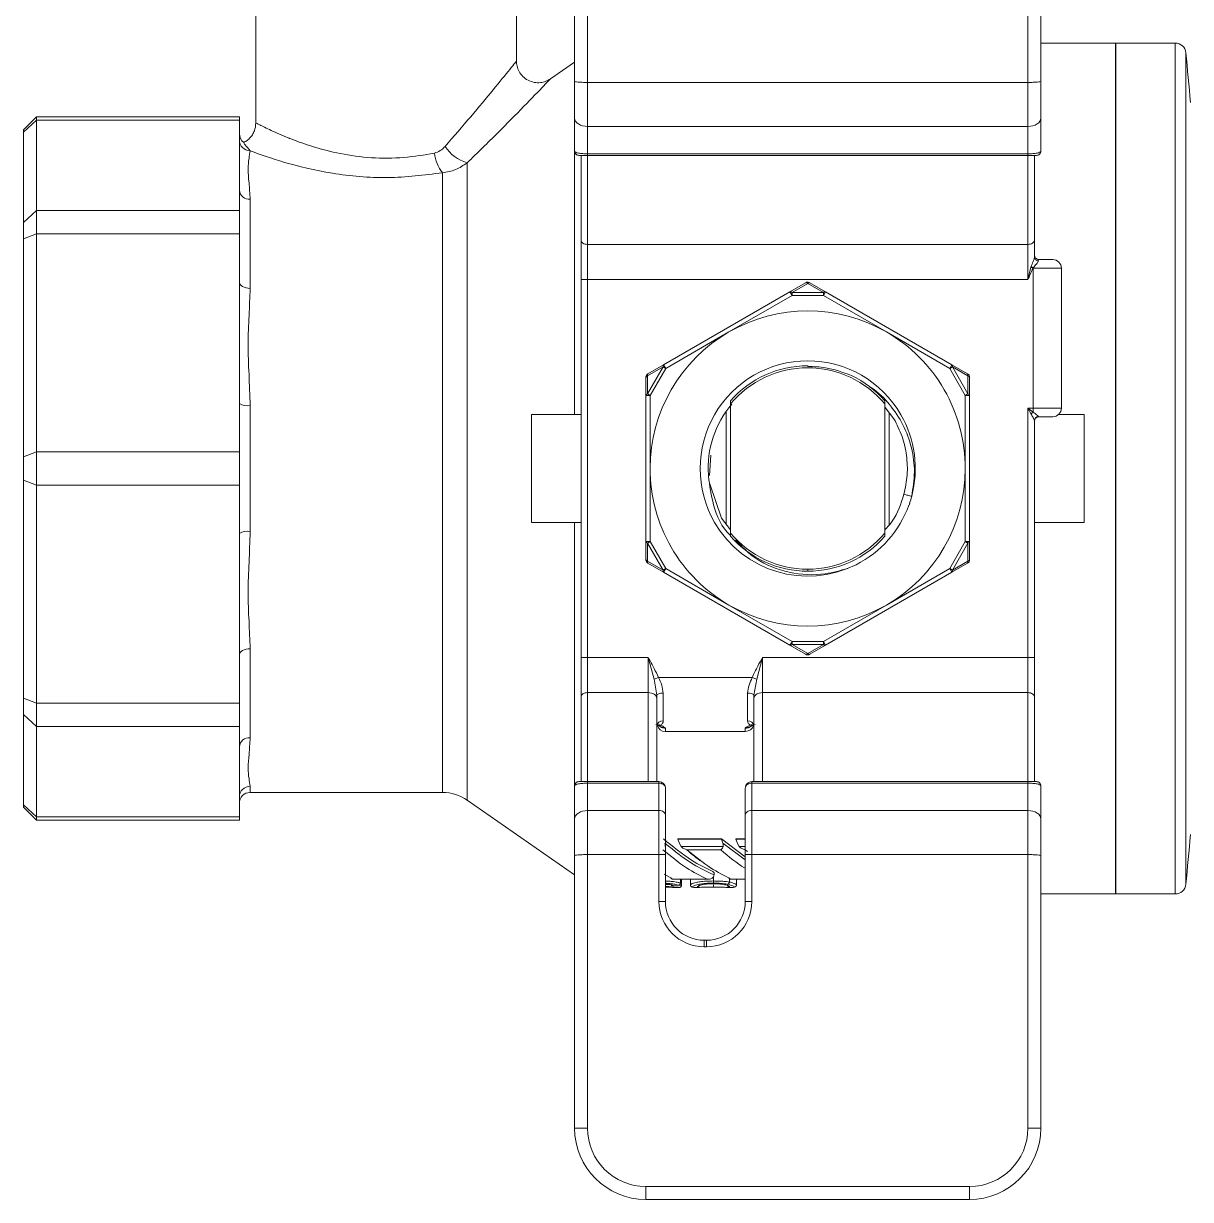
# Model space of a CAD drawing. Header units: centimetres. Extents: x -13594 to 4017, y -3206 to 1780.
# Drawn here: x 868.7 to 962.5, y -3003.9 to -2909.3 of the extents above; entities that cross this region are included whole.
import ezdxf

# ---------------------------------------------------------------- set-up
doc = ezdxf.new("R2010")
doc.units = ezdxf.units.CM

msp = doc.modelspace()

# ---------------------------------------------------------------- linework, layer by layer
at = {"color": 7, "linetype": 'Continuous', "lineweight": 0}
for p, q in [((912.974, -2914.008), (912.974, -2892.084)), ((914.016, -2892.084), (914.016, -2914.091)), ((949.434, -2914.091), (949.434, -2892.084)), ((950.476, -2892.084), (950.476, -2914.008)), ((887.342, -2906.164), (887.342, -2917.34)), ((908.298, -2906.164), (908.298, -2912.367)), ((956.468, -2910.916), (950.476, -2910.916)), ((956.468, -2910.916), (956.468, -2979.322)), ((961.274, -2910.916), (956.503, -2910.916)), ((956.503, -2910.916), (956.503, -2979.322)), ((961.274, -2979.322), (961.274, -2910.916)), ((962.138, -2911.698), (962.138, -2978.54)), ((911.026, -2913.792), (912.964, -2912.443)), ((912.964, -2940.778), (912.964, -2912.443)), ((912.974, -2916.944), (912.974, -2914.008)), ((914.016, -2914.091), (913.98, -2914.091)), ((914.016, -2914.091), (914.016, -2917.622)), ((914.016, -2914.091), (949.434, -2914.091)), ((949.434, -2917.622), (949.434, -2914.091)), ((949.47, -2914.091), (949.434, -2914.091)), ((950.476, -2914.008), (950.476, -2916.944)), ((868.652, -2917.882), (869.694, -2916.841)), ((868.652, -2918.067), (869.694, -2917.105)), ((886.014, -2916.841), (869.694, -2916.841)), ((869.694, -2916.841), (869.694, -2917.105)), ((869.694, -2917.105), (869.694, -2924.37)), ((886.014, -2917.105), (869.694, -2917.105)), ((886.014, -2916.841), (886.014, -2917.105)), ((886.014, -2917.105), (886.014, -2918.721)), ((912.974, -2919.597), (912.974, -2916.944)), ((950.476, -2916.944), (950.476, -2919.597)), ((868.652, -2918.067), (868.652, -2917.882)), ((868.652, -2925.333), (868.652, -2918.067)), ((949.434, -2917.622), (914.016, -2917.622)), ((914.016, -2917.622), (914.016, -2919.823)), ((949.434, -2919.823), (949.434, -2917.622)), ((886.014, -2918.721), (886.014, -2922.754)), ((913.495, -2926.762), (913.495, -2919.944)), ((914.016, -2919.823), (949.434, -2919.823)), ((914.016, -2919.823), (914.016, -2919.944)), ((949.434, -2919.944), (914.016, -2919.944)), ((914.016, -2919.944), (914.016, -2927.101)), ((949.434, -2919.823), (949.434, -2919.944)), ((949.434, -2927.101), (949.434, -2919.944)), ((949.955, -2919.944), (949.955, -2926.762)), ((904.332, -2920.541), (904.332, -2971.784)), ((902.347, -2971.162), (902.347, -2921.346)), ((886.014, -2922.754), (886.014, -2924.37)), ((886.882, -2923.475), (886.882, -2930.635)), ((869.694, -2924.37), (868.652, -2925.333)), ((869.694, -2924.37), (869.694, -2926.25)), ((869.694, -2924.37), (886.014, -2924.37)), ((886.014, -2924.37), (886.014, -2926.25)), ((868.652, -2926.648), (868.652, -2925.333)), ((869.694, -2926.25), (868.652, -2926.648)), ((868.652, -2944.189), (868.652, -2926.648)), ((869.694, -2926.25), (869.694, -2943.79)), ((886.014, -2926.25), (869.694, -2926.25)), ((886.014, -2926.25), (886.014, -2930.152)), ((913.495, -2929.924), (913.495, -2926.762)), ((949.955, -2926.762), (949.955, -2928.135)), ((914.016, -2927.101), (949.434, -2927.101)), ((914.016, -2927.101), (914.016, -2929.924)), ((949.434, -2929.924), (949.434, -2927.101)), ((950.303, -2928.32), (951.431, -2928.32)), ((949.434, -2929.924), (949.68, -2928.946)), ((949.68, -2928.946), (949.843, -2929.014)), ((949.868, -2929.014), (949.843, -2929.014)), ((949.868, -2928.977), (949.868, -2929.014)), ((949.868, -2940.263), (949.868, -2929.014)), ((952.126, -2929.014), (949.868, -2929.014)), ((952.126, -2929.014), (952.126, -2940.263)), ((886.014, -2930.152), (886.014, -2939.888)), ((913.495, -2929.924), (914.016, -2929.924)), ((913.495, -2960.314), (913.495, -2929.924)), ((949.434, -2929.924), (914.016, -2929.924)), ((914.016, -2929.924), (914.016, -2960.314)), ((930.296, -2930.908), (931.552, -2930.183)), ((931.725, -2930.238), (930.47, -2930.963)), ((932.981, -2930.963), (931.725, -2930.238)), ((931.899, -2930.183), (933.155, -2930.908)), ((920.133, -2936.776), (930.296, -2930.908)), ((930.47, -2931.209), (925.388, -2934.143)), ((930.296, -2930.908), (930.47, -2931.209)), ((930.47, -2930.963), (930.47, -2931.209)), ((930.47, -2930.963), (932.981, -2930.963)), ((932.981, -2931.209), (930.47, -2931.209)), ((933.155, -2930.908), (932.981, -2931.209)), ((932.981, -2930.963), (932.981, -2931.209)), ((938.062, -2934.143), (932.981, -2931.209)), ((933.155, -2930.908), (943.317, -2936.776)), ((925.388, -2934.143), (920.307, -2937.076)), ((943.144, -2937.076), (938.062, -2934.143)), ((918.839, -2939.129), (920.094, -2936.954)), ((920.094, -2936.954), (918.839, -2937.679)), ((918.878, -2937.501), (920.133, -2936.776)), ((920.307, -2937.076), (919.051, -2939.251)), ((920.094, -2936.954), (920.307, -2937.076)), ((920.133, -2936.776), (920.307, -2937.076)), ((931.725, -2936.86), (931.725, -2936.914)), ((943.317, -2936.776), (943.144, -2937.076)), ((943.144, -2937.076), (943.356, -2936.954)), ((944.4, -2939.251), (943.144, -2937.076)), ((943.317, -2936.776), (944.573, -2937.501)), ((943.356, -2936.954), (944.612, -2939.129)), ((944.612, -2937.679), (943.356, -2936.954)), ((918.704, -2939.251), (918.704, -2937.801)), ((918.839, -2937.679), (918.839, -2939.129)), ((944.612, -2939.129), (944.612, -2937.679)), ((944.747, -2937.801), (944.747, -2939.251)), ((919.051, -2939.251), (918.839, -2939.129)), ((944.612, -2939.129), (944.4, -2939.251)), ((886.014, -2939.888), (886.014, -2943.79)), ((886.882, -2940.056), (886.882, -2950.181)), ((918.704, -2950.986), (918.704, -2939.251)), ((919.051, -2939.251), (918.704, -2939.251)), ((919.051, -2939.251), (919.051, -2945.119)), ((925.518, -2950.317), (925.518, -2939.921)), ((937.932, -2939.921), (937.932, -2950.317)), ((944.4, -2945.119), (944.4, -2939.251)), ((944.747, -2939.251), (944.4, -2939.251)), ((944.747, -2939.251), (944.747, -2950.986)), ((909.502, -2949.459), (909.502, -2940.778)), ((909.502, -2940.778), (913.495, -2940.778)), ((925.171, -2949.56), (925.171, -2940.515)), ((938.662, -2941.114), (937.961, -2940.214)), ((938.279, -2940.623), (938.279, -2949.64)), ((949.434, -2940.263), (949.868, -2940.263)), ((949.434, -2960.314), (949.434, -2940.263)), ((949.695, -2940.741), (949.434, -2940.263)), ((949.434, -2940.263), (949.868, -2940.582)), ((949.868, -2940.263), (949.868, -2940.582)), ((949.868, -2940.263), (952.126, -2940.263)), ((951.431, -2940.958), (950.303, -2940.958)), ((951.897, -2940.778), (953.949, -2940.778)), ((953.949, -2940.778), (953.949, -2949.459)), ((949.955, -2941.28), (949.955, -2960.314)), ((869.694, -2943.79), (868.652, -2944.189)), ((869.694, -2943.79), (869.694, -2946.448)), ((869.694, -2943.79), (886.014, -2943.79)), ((886.014, -2943.79), (886.014, -2946.448)), ((868.652, -2946.049), (868.652, -2944.189)), ((923.922, -2944.059), (923.815, -2945.688)), ((919.051, -2945.119), (919.051, -2950.986)), ((923.733, -2945.639), (923.735, -2945.735)), ((944.4, -2950.986), (944.4, -2945.119)), ((869.694, -2946.448), (868.652, -2946.049)), ((868.652, -2963.589), (868.652, -2946.049)), ((886.014, -2946.448), (869.694, -2946.448)), ((869.694, -2946.448), (869.694, -2963.988)), ((886.014, -2946.448), (886.014, -2950.35)), ((923.85, -2946.357), (924.789, -2949.124)), ((939.876, -2948.07), (939.925, -2947.907)), ((913.495, -2949.459), (909.502, -2949.459)), ((912.964, -2977.795), (912.964, -2949.459)), ((924.789, -2949.124), (925.518, -2950.043)), ((953.949, -2949.459), (949.955, -2949.459)), ((886.014, -2950.35), (886.014, -2960.086)), ((919.051, -2950.986), (918.704, -2950.986)), ((918.704, -2952.436), (918.704, -2950.986)), ((919.051, -2950.986), (918.839, -2951.109)), ((920.094, -2953.284), (918.839, -2951.109)), ((918.839, -2951.109), (918.839, -2952.559)), ((919.051, -2950.986), (920.307, -2953.161)), ((943.144, -2953.161), (944.4, -2950.986)), ((944.612, -2951.109), (943.356, -2953.284)), ((944.4, -2950.986), (944.612, -2951.109)), ((944.524, -2950.986), (944.4, -2950.986)), ((944.747, -2950.986), (944.524, -2950.986)), ((944.612, -2952.559), (944.612, -2951.109)), ((944.747, -2950.986), (944.747, -2952.436)), ((918.75, -2952.61), (918.839, -2952.559)), ((918.839, -2952.559), (920.094, -2953.284)), ((920.133, -2953.462), (918.878, -2952.737)), ((920.307, -2953.161), (920.094, -2953.284)), ((920.307, -2953.161), (920.133, -2953.462)), ((920.307, -2953.161), (925.388, -2956.095)), ((931.725, -2953.215), (931.725, -2953.378)), ((938.062, -2956.095), (943.144, -2953.161)), ((943.144, -2953.161), (943.317, -2953.462)), ((943.356, -2953.284), (943.144, -2953.161)), ((944.573, -2952.737), (943.317, -2953.462)), ((943.356, -2953.284), (944.612, -2952.559)), ((930.296, -2959.329), (920.133, -2953.462)), ((943.317, -2953.462), (933.155, -2959.329)), ((925.388, -2956.095), (930.47, -2959.029)), ((932.981, -2959.029), (938.062, -2956.095)), ((930.47, -2959.029), (930.407, -2959.137)), ((930.47, -2959.029), (932.981, -2959.029)), ((930.47, -2959.274), (930.47, -2959.029)), ((932.981, -2959.029), (932.981, -2959.274)), ((932.981, -2959.029), (933.155, -2959.329)), ((886.882, -2959.603), (886.882, -2966.762)), ((930.407, -2959.137), (930.296, -2959.329)), ((931.552, -2960.054), (930.296, -2959.329)), ((932.981, -2959.274), (930.47, -2959.274)), ((930.47, -2959.274), (931.725, -2959.999)), ((931.725, -2959.999), (932.981, -2959.274)), ((933.155, -2959.329), (931.899, -2960.054)), ((886.014, -2960.086), (886.014, -2963.988)), ((913.495, -2960.314), (914.016, -2960.314)), ((913.495, -2963.475), (913.495, -2960.314)), ((914.016, -2960.314), (914.016, -2963.137)), ((914.016, -2960.314), (918.891, -2960.314)), ((918.891, -2963.137), (918.891, -2960.314)), ((919.363, -2962.066), (918.891, -2960.314)), ((928.093, -2960.314), (927.621, -2962.066)), ((928.093, -2960.314), (928.093, -2963.137)), ((928.093, -2960.314), (949.434, -2960.314)), ((949.434, -2963.137), (949.434, -2960.314)), ((949.955, -2960.314), (949.434, -2960.314)), ((949.955, -2960.314), (949.955, -2963.475)), ((919.716, -2961.918), (919.363, -2962.066)), ((919.586, -2963.332), (919.363, -2962.066)), ((919.716, -2961.918), (927.268, -2961.918)), ((927.268, -2961.918), (927.621, -2962.066)), ((927.621, -2962.066), (927.398, -2963.332)), ((869.694, -2963.988), (868.652, -2963.589)), ((868.652, -2964.905), (868.652, -2963.589)), ((913.495, -2970.294), (913.495, -2963.475)), ((914.016, -2963.137), (914.016, -2970.294)), ((918.891, -2963.137), (914.016, -2963.137)), ((918.891, -2970.294), (918.891, -2963.137)), ((919.586, -2963.332), (919.586, -2963.588)), ((919.586, -2963.588), (919.586, -2970.294)), ((920.106, -2963.181), (920.106, -2965.409)), ((926.878, -2965.409), (926.878, -2963.181)), ((927.398, -2963.588), (927.398, -2963.332)), ((927.398, -2970.294), (927.398, -2963.588)), ((928.093, -2963.137), (928.093, -2970.294)), ((949.434, -2963.137), (928.093, -2963.137)), ((949.434, -2970.294), (949.434, -2963.137)), ((949.955, -2963.475), (949.955, -2970.294)), ((869.694, -2963.988), (886.014, -2963.988)), ((869.694, -2963.988), (869.694, -2965.867)), ((886.014, -2963.988), (886.014, -2965.867)), ((869.694, -2965.867), (868.652, -2964.905)), ((868.652, -2972.17), (868.652, -2964.905)), ((886.014, -2965.867), (869.694, -2965.867)), ((869.694, -2965.867), (869.694, -2973.133)), ((886.014, -2965.867), (886.014, -2967.484)), ((920.128, -2965.878), (920.28, -2965.987)), ((920.28, -2965.987), (920.28, -2966.259)), ((926.704, -2966.259), (920.28, -2966.259)), ((926.704, -2966.259), (926.704, -2965.987)), ((886.014, -2967.484), (886.014, -2971.516)), ((914.016, -2970.415), (914.016, -2970.294)), ((914.016, -2970.294), (919.759, -2970.294)), ((919.759, -2970.415), (919.759, -2970.294)), ((927.225, -2970.294), (927.225, -2970.415)), ((927.225, -2970.294), (949.434, -2970.294)), ((949.434, -2970.415), (949.434, -2970.294)), ((886.882, -2970.665), (886.882, -2971.162)), ((886.882, -2971.162), (902.347, -2971.162)), ((912.974, -2973.293), (912.974, -2970.641)), ((914.016, -2970.415), (914.016, -2972.616)), ((919.759, -2970.415), (914.016, -2970.415)), ((919.759, -2972.616), (919.759, -2970.415)), ((920.28, -2970.814), (920.28, -2972.955)), ((926.704, -2972.955), (926.704, -2970.814)), ((927.225, -2970.415), (927.225, -2972.616)), ((949.434, -2970.415), (927.225, -2970.415)), ((949.434, -2972.616), (949.434, -2970.415)), ((950.476, -2970.641), (950.476, -2973.293)), ((869.694, -2973.133), (868.652, -2972.17)), ((868.652, -2972.355), (868.652, -2972.17)), ((886.014, -2971.516), (886.014, -2973.133)), ((904.332, -2971.784), (912.964, -2977.795)), ((868.652, -2972.355), (869.694, -2973.397)), ((869.694, -2973.133), (886.014, -2973.133)), ((869.694, -2973.133), (869.694, -2973.397)), ((886.014, -2973.133), (886.014, -2973.397)), ((914.016, -2972.616), (914.016, -2976.146)), ((914.016, -2972.616), (919.759, -2972.616)), ((919.759, -2976.146), (919.759, -2972.616)), ((920.28, -2972.955), (920.28, -2976.146)), ((926.704, -2976.146), (926.704, -2972.955)), ((927.225, -2972.616), (927.225, -2976.146)), ((927.225, -2972.616), (949.434, -2972.616)), ((949.434, -2976.146), (949.434, -2972.616)), ((886.014, -2973.397), (869.694, -2973.397)), ((912.974, -2976.229), (912.974, -2973.293)), ((950.476, -2973.293), (950.476, -2976.229)), ((921.285, -2974.89), (924.786, -2974.89)), ((921.285, -2974.89), (921.285, -2974.904)), ((921.285, -2974.904), (924.786, -2974.904)), ((921.439, -2975.332), (921.285, -2974.904)), ((924.786, -2974.89), (926.704, -2976.341)), ((924.786, -2974.89), (924.786, -2974.904)), ((924.786, -2974.904), (924.91, -2975.247)), ((925.954, -2974.89), (926.704, -2974.89)), ((925.954, -2974.89), (925.954, -2974.904)), ((925.954, -2974.904), (926.704, -2974.904)), ((926.107, -2975.332), (925.954, -2974.904)), ((921.439, -2975.332), (921.536, -2975.499)), ((921.536, -2975.499), (924.921, -2975.499)), ((924.735, -2975.776), (922.012, -2975.776)), ((924.91, -2975.247), (926.704, -2976.577)), ((926.107, -2975.332), (926.204, -2975.499)), ((926.204, -2975.499), (926.704, -2975.499)), ((926.681, -2975.776), (926.87, -2975.913)), ((926.704, -2975.776), (926.681, -2975.776)), ((912.974, -2998.154), (912.974, -2976.229)), ((913.98, -2976.146), (914.016, -2976.146)), ((914.016, -2976.146), (914.016, -2998.154)), ((919.759, -2976.146), (914.016, -2976.146)), ((919.759, -2979.924), (919.759, -2976.146)), ((919.759, -2976.146), (920.28, -2976.146)), ((920.28, -2976.146), (920.28, -2976.146)), ((920.28, -2976.146), (920.28, -2979.924)), ((926.704, -2976.146), (926.704, -2976.146)), ((926.704, -2979.924), (926.704, -2976.146)), ((926.704, -2976.146), (927.225, -2976.146)), ((927.225, -2976.146), (927.225, -2979.924)), ((949.434, -2976.146), (927.225, -2976.146)), ((949.434, -2998.154), (949.434, -2976.146)), ((949.434, -2976.146), (949.47, -2976.146)), ((950.476, -2976.229), (950.476, -2998.154)), ((920.191, -2977.732), (920.902, -2978.123)), ((924.19, -2977.635), (924.088, -2977.509)), ((924.145, -2978.28), (924.145, -2977.935)), ((924.19, -2977.635), (924.19, -2977.794)), ((920.28, -2978.553), (920.61, -2978.561)), ((920.737, -2978.631), (920.893, -2978.629)), ((923.732, -2978.13), (920.857, -2978.13)), ((920.902, -2978.123), (923.626, -2978.123)), ((921.389, -2978.801), (921.016, -2978.801)), ((921.283, -2978.624), (921.468, -2978.622)), ((921.48, -2978.45), (921.48, -2978.13)), ((921.57, -2978.627), (921.57, -2978.13)), ((922.292, -2978.597), (922.292, -2978.13)), ((922.465, -2978.771), (922.555, -2978.801)), ((922.92, -2978.801), (922.555, -2978.801)), ((922.92, -2978.801), (922.839, -2978.77)), ((923.732, -2978.13), (923.626, -2978.123)), ((925.441, -2978.77), (925.361, -2978.801)), ((925.716, -2978.801), (925.361, -2978.801)), ((925.423, -2978.367), (925.423, -2978.081)), ((926.704, -2978.13), (925.526, -2978.13)), ((925.571, -2978.123), (926.704, -2978.123)), ((925.716, -2978.801), (925.816, -2978.771)), ((925.989, -2978.597), (925.989, -2978.13)), ((956.468, -2979.322), (950.476, -2979.322)), ((961.274, -2979.322), (956.503, -2979.322)), ((920.28, -2979.924), (919.759, -2979.924)), ((926.704, -2979.924), (927.225, -2979.924)), ((923.405, -2983.049), (923.405, -2983.57)), ((923.405, -2983.049), (923.579, -2983.049)), ((923.579, -2983.57), (923.405, -2983.57)), ((923.579, -2983.049), (923.579, -2983.57)), ((912.974, -2998.154), (914.016, -2998.154)), ((950.476, -2998.154), (949.434, -2998.154)), ((918.704, -3002.842), (944.747, -3002.842)), ((918.704, -3003.883), (918.704, -3002.842)), ((944.747, -3003.883), (944.747, -3002.842)), ((944.747, -3003.883), (918.704, -3003.883))]:
    msp.add_line(p, q, dxfattribs=at)
at = {"color": 7, "linetype": 'Continuous', "lineweight": 0, "flags": 128}
for points in [[(912.974, -2916.944), (912.995, -2917.076), (913.054, -2917.204), (913.15, -2917.321), (913.28, -2917.423), (913.437, -2917.508), (913.618, -2917.57), (913.813, -2917.609), (914.016, -2917.622)], [(949.434, -2917.622), (949.638, -2917.609), (949.833, -2917.57), (950.013, -2917.508), (950.171, -2917.423), (950.301, -2917.321), (950.397, -2917.204), (950.456, -2917.076), (950.476, -2916.944)], [(886.882, -2919.579), (886.878, -2919.576), (886.875, -2919.573)], [(950.129, -2919.944), (950.197, -2919.937), (950.258, -2919.919)], [(913.495, -2926.762), (913.505, -2926.828), (913.535, -2926.892), (913.583, -2926.95), (913.648, -2927.002), (913.727, -2927.044), (913.817, -2927.075), (913.915, -2927.094), (914.016, -2927.101)], [(949.955, -2926.762), (949.945, -2926.828), (949.916, -2926.892), (949.868, -2926.95), (949.803, -2927.002), (949.724, -2927.044), (949.634, -2927.075), (949.536, -2927.094), (949.434, -2927.101)], [(886.014, -2930.152), (886.03, -2930.246), (886.08, -2930.337), (886.16, -2930.42), (886.268, -2930.493), (886.4, -2930.553), (886.55, -2930.598), (886.713, -2930.625), (886.882, -2930.635)], [(931.629, -2930.15), (931.639, -2930.149), (931.649, -2930.152), (931.661, -2930.158), (931.673, -2930.168), (931.685, -2930.181), (931.698, -2930.197), (931.712, -2930.216), (931.725, -2930.238)], [(918.81, -2937.551), (918.805, -2937.559), (918.802, -2937.57), (918.801, -2937.583), (918.804, -2937.598), (918.809, -2937.615), (918.816, -2937.635), (918.826, -2937.656), (918.839, -2937.679)], [(886.014, -2960.086), (886.03, -2959.992), (886.08, -2959.901), (886.16, -2959.818), (886.268, -2959.744), (886.4, -2959.684), (886.55, -2959.64), (886.713, -2959.612), (886.882, -2959.603)], [(913.495, -2963.475), (913.505, -2963.409), (913.535, -2963.346), (913.583, -2963.287), (913.648, -2963.236), (913.727, -2963.194), (913.817, -2963.162), (913.915, -2963.143), (914.016, -2963.137)], [(918.891, -2963.137), (919.027, -2963.145), (919.157, -2963.171), (919.277, -2963.213), (919.382, -2963.269), (919.469, -2963.337), (919.533, -2963.416), (919.572, -2963.5), (919.586, -2963.588)], [(920.106, -2963.181), (920.005, -2963.184), (919.907, -2963.192), (919.817, -2963.206), (919.738, -2963.225), (919.673, -2963.248), (919.625, -2963.274), (919.596, -2963.303), (919.586, -2963.332)], [(926.878, -2963.181), (926.979, -2963.184), (927.077, -2963.192), (927.167, -2963.206), (927.246, -2963.225), (927.311, -2963.248), (927.359, -2963.274), (927.388, -2963.303), (927.398, -2963.332)], [(928.093, -2963.137), (927.957, -2963.145), (927.827, -2963.171), (927.707, -2963.213), (927.602, -2963.269), (927.515, -2963.337), (927.451, -2963.416), (927.412, -2963.5), (927.398, -2963.588)], [(949.955, -2963.475), (949.945, -2963.409), (949.916, -2963.346), (949.868, -2963.287), (949.803, -2963.236), (949.724, -2963.194), (949.634, -2963.162), (949.536, -2963.143), (949.434, -2963.137)], [(913.322, -2970.294), (913.254, -2970.3), (913.193, -2970.318)], [(914.016, -2972.616), (913.813, -2972.629), (913.618, -2972.667), (913.437, -2972.73), (913.28, -2972.814), (913.15, -2972.917), (913.054, -2973.034), (912.995, -2973.161), (912.974, -2973.293)], [(919.759, -2972.616), (919.861, -2972.622), (919.959, -2972.642), (920.049, -2972.673), (920.127, -2972.715), (920.192, -2972.766), (920.24, -2972.825), (920.27, -2972.888), (920.28, -2972.955)], [(927.225, -2972.616), (927.123, -2972.622), (927.025, -2972.642), (926.935, -2972.673), (926.856, -2972.715), (926.792, -2972.766), (926.744, -2972.825), (926.714, -2972.888), (926.704, -2972.955)], [(950.476, -2973.293), (950.456, -2973.161), (950.397, -2973.034), (950.301, -2972.917), (950.171, -2972.814), (950.013, -2972.73), (949.833, -2972.667), (949.638, -2972.629), (949.434, -2972.616)], [(920.895, -2978.63), (921.113, -2978.627), (921.284, -2978.625)]]:
    msp.add_lwpolyline(points, dxfattribs=at)
at = {"color": 7, "linetype": 'Continuous', "lineweight": 0}
for centre, radius, start, end in [((961.274, -2911.784), 0.868, 5.67849, 90), ((626.028, -2945.119), 337.767, 4.99831, 5.67849), ((886.882, -2918.208), 0.868, 180, 233.18011), ((886.874, -2918.713), 0.86, 180.55124, 270.10181), ((905.257, -2917.431), 3.245, 213.62635, 253.43333), ((904.669, -2919.481), 2.978, 185.41242, 218.7898), ((913.322, -2919.597), 0.347, 180, 212.7273), ((913.322, -2919.597), 0.347, 228.99191, 270), ((950.129, -2919.597), 0.347, 327.48557, 0), ((886.815, -2922.673), 0.805, 185.75866, 274.78336), ((950.303, -2927.972), 0.347, 180, 270), ((950.272, -2928.111), 0.317, 184.41464, 268.66569), ((951.431, -2929.014), 0.694, 0, 90), ((952.696, -2923.242), 6.395, 242.01334, 243.76103), ((931.725, -2930.484), 0.347, 106.10211, 120), ((931.597, -2930.342), 0.165, 38.91604, 105.81957), ((931.725, -2930.484), 0.347, 60, 106.10211), ((931.854, -2930.342), 0.165, 74.18043, 141.08396), ((930.341, -2931.067), 0.165, 38.91604, 105.81957), ((933.11, -2931.067), 0.165, 74.18043, 141.08396), ((931.725, -2945.119), 12.674, 60, 120), ((931.725, -2945.119), 12.674, 120, 180), ((931.725, -2945.119), 12.674, 30, 60), ((920.248, -2936.894), 0.165, 134.18043, 201.08396), ((931.725, -2945.119), 8.655, 30, 210), ((931.725, -2945.119), 8.259, 90, 138.72416), ((931.725, -2945.119), 8.096, 39.94387, 140.05613), ((943.202, -2936.894), 0.165, 338.91604, 45.81957), ((919.051, -2937.801), 0.347, 133.89789, 180), ((918.864, -2937.842), 0.165, 98.91604, 165.81957), ((919.051, -2937.801), 0.347, 120, 133.89789), ((918.993, -2937.619), 0.165, 134.18043, 201.08396), ((931.725, -2945.119), 8.259, 41.27584, 64.8247), ((944.458, -2937.619), 0.165, 338.91604, 45.81957), ((944.4, -2937.801), 0.347, 0, 60), ((944.587, -2937.842), 0.165, 14.18043, 81.08396), ((918.864, -2939.292), 0.165, 98.91604, 165.81957), ((931.725, -2945.119), 12.674, 0, 30), ((944.587, -2939.292), 0.165, 14.18043, 81.08396), ((886.673, -2938.813), 1.26, 238.46273, 279.53652), ((931.725, -2945.119), 8.01, 139.69341, 183.72388), ((931.725, -2945.119), 8.655, 345.04716, 30), ((950.409, -2941.345), 0.936, 125.32443, 139.79911), ((950.298, -2941.284), 0.343, 92.33569, 179.38153), ((950.303, -2941.305), 0.347, 90, 180), ((951.431, -2940.263), 0.694, 270, 0), ((931.725, -2945.119), 12.674, 180, 210), ((931.725, -2945.119), 12.674, 300, 0), ((931.725, -2945.119), 8.655, 341.2193, 345.04716), ((931.725, -2945.119), 8.655, 296.72203, 340.0966), ((931.725, -2945.119), 8.655, 210, 296.72203), ((886.673, -2951.424), 1.26, 80.46348, 121.53727), ((931.725, -2945.119), 8.096, 219.94387, 270), ((931.725, -2945.119), 8.096, 270, 320.05613), ((918.864, -2950.946), 0.165, 194.18043, 261.08396), ((931.725, -2945.119), 12.674, 210, 240), ((931.725, -2945.119), 8.259, 221.27584, 270), ((931.725, -2945.119), 8.259, 270, 318.72416), ((943.847, -2951.564), 0.89, 30.73938, 40.46971), ((944.587, -2950.946), 0.165, 278.91604, 345.81957), ((918.864, -2952.396), 0.165, 194.18043, 261.08396), ((919.051, -2952.436), 0.347, 180, 210), ((919.051, -2952.436), 0.347, 210, 240), ((918.993, -2952.618), 0.165, 158.91604, 225.81957), ((920.248, -2953.343), 0.165, 158.91604, 225.81957), ((943.202, -2953.343), 0.165, 314.18043, 21.08396), ((944.4, -2952.436), 0.347, 300, 0), ((944.458, -2952.618), 0.165, 314.18043, 21.08396), ((944.587, -2952.396), 0.165, 278.91604, 345.81957), ((931.725, -2945.119), 12.674, 240, 300), ((930.341, -2959.17), 0.165, 254.18043, 321.08396), ((931.246, -2958.839), 0.89, 199.53029, 209.26062), ((933.11, -2959.17), 0.165, 218.91604, 285.81957), ((931.597, -2959.895), 0.165, 254.18043, 321.08396), ((931.725, -2959.754), 0.347, 240, 300), ((931.854, -2959.895), 0.165, 218.91604, 285.81957), ((920.06, -2965.885), 0.478, 84.48443, 173.1368), ((926.924, -2965.885), 0.478, 6.8632, 95.51557), ((920.28, -2965.564), 0.694, 196.39403, 270), ((926.704, -2965.564), 0.694, 270, 343.9147), ((886.815, -2967.564), 0.805, 85.21664, 174.24134), ((950.129, -2970.641), 0.347, 48.99191, 90), ((886.874, -2971.525), 0.86, 89.45361, 179.44298), ((886.882, -2972.03), 0.868, 90, 180), ((902.347, -2974.634), 3.472, 55.1501, 90), ((913.322, -2970.641), 0.347, 147.48557, 180), ((950.129, -2970.641), 0.347, 0, 32.7273), ((626.028, -2945.119), 337.767, 354.32151, 355.00169), ((961.274, -2978.454), 0.868, 270, 354.32151), ((923.405, -2979.924), 3.646, 180, 270), ((923.405, -2979.924), 3.125, 180, 270), ((923.579, -2979.924), 3.646, 270, 0), ((923.579, -2979.924), 3.125, 270, 0), ((918.704, -2998.154), 5.729, 180, 270), ((918.704, -2998.154), 4.688, 180, 270), ((944.747, -2998.154), 4.688, 270, 0), ((944.747, -2998.154), 5.729, 270, 0)]:
    msp.add_arc(centre, radius, start, end, dxfattribs=at)
for points, knots in [([(902.555, -2919.228), (903.26, -2918.418), (904.666, -2916.805), (906.481, -2914.612), (907.659, -2913.161), (908.216, -2912.469), (908.271, -2912.401), (908.298, -2912.367)], [0, 0, 0, 0, 0.25074, 0.499824, 0.749218, 0.877671, 1, 1, 1, 1]), ([(911.026, -2913.792), (910.908, -2913.862), (910.659, -2914.011), (910.208, -2914.115), (909.71, -2914.099), (909.218, -2913.929), (908.798, -2913.622), (908.5, -2913.223), (908.327, -2912.794), (908.307, -2912.504), (908.298, -2912.367)], [0, 0, 0, 0, 0.108598, 0.230121, 0.362099, 0.5, 0.637901, 0.769879, 0.891402, 1, 1, 1, 1]), ([(911.026, -2913.792), (910.999, -2913.82), (910.945, -2913.877), (910.356, -2914.495), (909.007, -2915.901), (906.835, -2918.118), (905.168, -2919.731), (904.332, -2920.541)], [0, 0, 0, 0, 0.115955, 0.236219, 0.500086, 0.749182, 1, 1, 1, 1]), ([(887.342, -2917.34), (887.319, -2917.558), (887.283, -2917.894), (887.067, -2918.299), (886.841, -2918.574), (886.611, -2918.772), (886.448, -2918.851), (886.393, -2918.877)], [0, 0, 0, 0, 0.3425642, 0.5269725, 0.7152942, 0.9036159, 1, 1, 1, 1]), ([(887.342, -2917.34), (887.404, -2917.372), (887.529, -2917.437), (888.499, -2917.917), (889.465, -2918.341), (890.041, -2918.573), (890.116, -2918.602), (890.683, -2918.826), (891.937, -2919.274), (894.096, -2919.845), (896.619, -2920.189), (899.259, -2920.185), (900.889, -2919.903), (901.704, -2919.762)], [0, 0, 0, 0, 0.124738, 0.24984, 0.37473, 0.375204, 0.379382, 0.39138, 0.499774, 0.624994, 0.750155, 0.875153, 1, 1, 1, 1]), ([(886.875, -2919.573), (886.725, -2919.395), (886.426, -2919.043), (886.383, -2918.949), (886.362, -2918.903)], [0, 0, 0, 0, 0.502766, 1, 1, 1, 1]), ([(901.704, -2919.762), (901.866, -2919.707), (902.19, -2919.599), (902.433, -2919.351), (902.555, -2919.228)], [0, 0, 0, 0, 0.500582, 1, 1, 1, 1]), ([(886.882, -2919.579), (886.853, -2919.769), (886.796, -2920.149), (886.664, -2921.027), (886.797, -2922.107), (886.854, -2923.019), (886.882, -2923.475)], [0, 0, 0, 0, 0.249754, 0.498381, 0.748505, 1, 1, 1, 1]), ([(902.347, -2921.346), (900.883, -2921.527), (897.956, -2921.887), (893.401, -2921.473), (889.415, -2920.5), (887.726, -2919.886), (886.882, -2919.579)], [0, 0, 0, 0, 0.250244, 0.500221, 0.750367, 1, 1, 1, 1]), ([(912.974, -2919.597), (912.98, -2919.615), (912.991, -2919.65), (913.087, -2919.707), (913.236, -2919.75), (913.437, -2919.787), (913.622, -2919.808), (913.817, -2919.821), (913.951, -2919.822), (914.016, -2919.823)], [0, 0, 0, 0, 0.164909, 0.30696, 0.522171, 0.650611, 0.772353, 0.888422, 1, 1, 1, 1]), ([(912.995, -2919.641), (912.997, -2919.667), (913.002, -2919.722), (913.041, -2919.802), (913.104, -2919.875), (913.164, -2919.905), (913.194, -2919.92)], [0, 0, 0, 0, 0.229508, 0.476984, 0.736856, 1, 1, 1, 1]), ([(914.016, -2919.944), (913.951, -2919.944), (913.813, -2919.944), (913.622, -2919.944), (913.457, -2919.944), (913.343, -2919.944), (913.329, -2919.944), (913.322, -2919.944)], [0, 0, 0, 0, 0.152979, 0.326488, 0.520836, 0.764127, 1, 1, 1, 1]), ([(949.434, -2919.823), (949.5, -2919.822), (949.634, -2919.821), (949.829, -2919.808), (950.014, -2919.787), (950.214, -2919.75), (950.364, -2919.707), (950.459, -2919.65), (950.47, -2919.615), (950.476, -2919.597)], [0, 0, 0, 0, 0.111563, 0.227627, 0.349374, 0.477828, 0.693004, 0.835063, 1, 1, 1, 1]), ([(950.129, -2919.944), (950.117, -2919.944), (950.094, -2919.944), (949.93, -2919.944), (949.744, -2919.944), (949.59, -2919.944), (949.485, -2919.944), (949.434, -2919.944)], [0, 0, 0, 0, 0.3022686, 0.605174, 0.7498854, 0.8810531, 1, 1, 1, 1]), ([(950.256, -2919.92), (950.287, -2919.905), (950.347, -2919.875), (950.41, -2919.802), (950.448, -2919.722), (950.453, -2919.667), (950.456, -2919.641)], [0, 0, 0, 0, 0.263144, 0.523016, 0.770492, 1, 1, 1, 1]), ([(904.332, -2920.541), (904.03, -2920.749), (903.425, -2921.166), (902.707, -2921.286), (902.347, -2921.346)], [0, 0, 0, 0, 0.4980344, 1, 1, 1, 1]), ([(949.695, -2928.889), (949.746, -2928.753), (949.824, -2928.545), (949.918, -2928.319), (949.95, -2928.201), (949.954, -2928.157), (949.955, -2928.135)], [0, 0, 0, 0, 0.4987803, 0.7690171, 0.8881733, 1, 1, 1, 1]), ([(950.264, -2928.428), (950.261, -2928.446), (950.253, -2928.482), (950.207, -2928.566), (950.151, -2928.641), (950.072, -2928.732), (949.985, -2928.825), (949.909, -2928.924), (949.868, -2928.977)], [0, 0, 0, 0, 0.118173, 0.249423, 0.500021, 0.530856, 0.749482, 1, 1, 1, 1]), ([(949.955, -2928.135), (949.955, -2928.083), (949.955, -2927.99), (949.955, -2927.978), (949.955, -2927.972)], [0, 0, 0, 0, 0.559245, 1, 1, 1, 1]), ([(950.303, -2928.32), (950.295, -2928.324), (950.279, -2928.332), (950.269, -2928.395), (950.264, -2928.428)], [0, 0, 0, 0, 0.4767541, 1, 1, 1, 1]), ([(949.843, -2929.014), (949.77, -2929.185), (949.638, -2929.49), (949.497, -2929.791), (949.434, -2929.924)], [0, 0, 0, 0, 0.560007, 1, 1, 1, 1]), ([(949.68, -2928.946), (949.682, -2928.935), (949.687, -2928.916), (949.693, -2928.897), (949.695, -2928.889)], [0, 0, 0, 0, 0.559995, 1, 1, 1, 1]), ([(949.868, -2928.977), (949.864, -2928.984), (949.855, -2928.996), (949.847, -2929.009), (949.843, -2929.014)], [0, 0, 0, 0, 0.560032, 1, 1, 1, 1]), ([(886.882, -2930.635), (886.854, -2931.358), (886.798, -2932.802), (886.664, -2935.128), (886.797, -2937.543), (886.853, -2939.217), (886.882, -2940.056)], [0, 0, 0, 0, 0.249775, 0.4984, 0.748508, 1, 1, 1, 1]), ([(931.725, -2936.914), (932.202, -2936.928), (933.412, -2936.964), (934.55, -2937.388), (935.239, -2937.644)], [0, 0, 0, 0, 0.394506, 1, 1, 1, 1]), ([(936.684, -2938.547), (936.743, -2938.58), (937.379, -2938.924), (938.338, -2939.96), (939.461, -2941.573), (940.128, -2943.437), (940.4, -2945.404), (940.192, -2946.701), (940.087, -2947.352)], [0, 0, 0, 0, 0.0202542, 0.2162715, 0.4121853, 0.6083037, 0.8033211, 1, 1, 1, 1]), ([(925.518, -2939.921), (925.518, -2939.874), (925.518, -2939.79), (925.518, -2939.707), (925.518, -2939.671)], [0, 0, 0, 0, 0.56, 1, 1, 1, 1]), ([(937.932, -2939.671), (937.932, -2939.717), (937.932, -2939.8), (937.932, -2939.884), (937.932, -2939.921)], [0, 0, 0, 0, 0.56, 1, 1, 1, 1]), ([(949.955, -2941.28), (949.95, -2941.254), (949.939, -2941.197), (949.847, -2941.014), (949.754, -2940.848), (949.695, -2940.741)], [0, 0, 0, 0, 0.224791, 0.500611, 1, 1, 1, 1]), ([(949.868, -2940.582), (949.962, -2940.657), (950.109, -2940.776), (950.247, -2940.892), (950.273, -2940.926), (950.284, -2940.941)], [0, 0, 0, 0, 0.49854, 0.783516, 1, 1, 1, 1]), ([(950.284, -2940.941), (950.287, -2940.946), (950.293, -2940.956), (950.3, -2940.957), (950.303, -2940.958)], [0, 0, 0, 0, 0.5598382, 1, 1, 1, 1]), ([(925.518, -2950.513), (925.506, -2950.502), (924.801, -2949.874), (924.078, -2948.178), (923.843, -2946.501), (923.735, -2945.735)], [0, 0, 0, 0, 0.0099314, 0.5478048, 1, 1, 1, 1]), ([(937.932, -2950.05), (938.141, -2949.823), (938.885, -2949.015), (939.221, -2947.954), (939.462, -2947.192)], [0, 0, 0, 0, 0.281225, 1, 1, 1, 1]), ([(940.094, -2947.354), (939.988, -2947.327), (939.778, -2947.273), (939.567, -2947.219), (939.461, -2947.192)], [0, 0, 0, 0, 0.500001, 1, 1, 1, 1]), ([(886.882, -2950.181), (886.854, -2951.015), (886.798, -2952.678), (886.664, -2955.088), (886.797, -2957.421), (886.853, -2958.874), (886.882, -2959.603)], [0, 0, 0, 0, 0.249775, 0.4984, 0.748508, 1, 1, 1, 1]), ([(925.518, -2950.567), (925.518, -2950.52), (925.518, -2950.437), (925.518, -2950.353), (925.518, -2950.317)], [0, 0, 0, 0, 0.56, 1, 1, 1, 1]), ([(937.932, -2950.317), (937.932, -2950.364), (937.932, -2950.447), (937.932, -2950.53), (937.932, -2950.567)], [0, 0, 0, 0, 0.56, 1, 1, 1, 1]), ([(934.96, -2953.147), (934.358, -2953.318), (932.819, -2953.756), (930.217, -2953.598), (927.643, -2952.625), (926.439, -2951.402), (925.914, -2950.868)], [0, 0, 0, 0, 0.189183, 0.483487, 0.774809, 1, 1, 1, 1]), ([(918.891, -2960.314), (919.058, -2960.606), (919.357, -2961.129), (919.607, -2961.677), (919.716, -2961.918)], [0, 0, 0, 0, 0.559868, 1, 1, 1, 1]), ([(927.268, -2961.918), (927.409, -2961.612), (927.663, -2961.066), (927.962, -2960.544), (928.093, -2960.314)], [0, 0, 0, 0, 0.560052, 1, 1, 1, 1]), ([(919.716, -2961.918), (919.817, -2962.122), (920.017, -2962.528), (920.077, -2962.963), (920.106, -2963.181)], [0, 0, 0, 0, 0.500769, 1, 1, 1, 1]), ([(926.878, -2963.181), (926.908, -2962.962), (926.967, -2962.527), (927.168, -2962.121), (927.268, -2961.918)], [0, 0, 0, 0, 0.501476, 1, 1, 1, 1]), ([(920.106, -2965.409), (920.095, -2965.476), (920.073, -2965.609), (919.944, -2965.703), (919.88, -2965.75)], [0, 0, 0, 0, 0.499347, 1, 1, 1, 1]), ([(927.104, -2965.75), (927.04, -2965.703), (926.911, -2965.609), (926.889, -2965.476), (926.878, -2965.409)], [0, 0, 0, 0, 0.50068, 1, 1, 1, 1]), ([(919.88, -2965.75), (919.858, -2965.761), (919.815, -2965.785), (919.723, -2965.782), (919.616, -2965.753), (919.539, -2965.718), (919.498, -2965.7)], [0, 0, 0, 0, 0.223534, 0.454183, 0.706739, 1, 1, 1, 1]), ([(919.88, -2965.75), (919.829, -2965.738), (919.726, -2965.714), (919.641, -2965.752), (919.597, -2965.772)], [0, 0, 0, 0, 0.483348, 1, 1, 1, 1]), ([(920.28, -2965.987), (920.18, -2965.965), (920.006, -2965.928), (919.823, -2965.829), (919.731, -2965.779), (919.707, -2965.766)], [0, 0, 0, 0, 0.497765, 0.870318, 1, 1, 1, 1]), ([(920.28, -2965.987), (920.223, -2965.984), (920.109, -2965.978), (919.952, -2965.932), (919.815, -2965.866), (919.75, -2965.809), (919.717, -2965.78)], [0, 0, 0, 0, 0.245731, 0.491114, 0.741246, 1, 1, 1, 1]), ([(919.88, -2965.75), (919.967, -2965.788), (920.063, -2965.83), (920.122, -2965.874), (920.128, -2965.878)], [0, 0, 0, 0, 0.906748, 1, 1, 1, 1]), ([(926.704, -2965.987), (926.754, -2965.946), (926.854, -2965.866), (927.022, -2965.788), (927.104, -2965.75)], [0, 0, 0, 0, 0.505583, 1, 1, 1, 1]), ([(927.277, -2965.766), (927.252, -2965.78), (927.16, -2965.83), (926.976, -2965.928), (926.803, -2965.966), (926.704, -2965.987)], [0, 0, 0, 0, 0.13365, 0.504971, 1, 1, 1, 1]), ([(927.267, -2965.78), (927.234, -2965.809), (927.169, -2965.866), (927.032, -2965.932), (926.875, -2965.978), (926.761, -2965.984), (926.704, -2965.987)], [0, 0, 0, 0, 0.258754, 0.508886, 0.754269, 1, 1, 1, 1]), ([(927.486, -2965.7), (927.409, -2965.734), (927.299, -2965.781), (927.169, -2965.785), (927.126, -2965.761), (927.104, -2965.75)], [0, 0, 0, 0, 0.5449158, 0.7757147, 1, 1, 1, 1]), ([(927.104, -2965.75), (927.155, -2965.738), (927.258, -2965.714), (927.343, -2965.752), (927.387, -2965.772)], [0, 0, 0, 0, 0.483348, 1, 1, 1, 1]), ([(927.126, -2965.847), (927.158, -2965.831), (927.222, -2965.8), (927.316, -2965.77), (927.363, -2965.755)], [0, 0, 0, 0, 0.49757, 1, 1, 1, 1]), ([(927.352, -2965.755), (927.344, -2965.757), (927.328, -2965.761), (927.339, -2965.755), (927.368, -2965.765), (927.388, -2965.772)], [0, 0, 0, 0, 0.224362, 0.46838, 1, 1, 1, 1]), ([(886.882, -2966.762), (886.854, -2967.218), (886.798, -2968.126), (886.664, -2969.208), (886.797, -2970.092), (886.853, -2970.474), (886.882, -2970.665)], [0, 0, 0, 0, 0.249775, 0.4984, 0.748508, 1, 1, 1, 1]), ([(913.194, -2970.318), (913.164, -2970.333), (913.104, -2970.363), (913.041, -2970.436), (913.002, -2970.516), (912.997, -2970.57), (912.995, -2970.597)], [0, 0, 0, 0, 0.2631436, 0.5230156, 0.7704918, 1, 1, 1, 1]), ([(913.322, -2970.294), (913.333, -2970.294), (913.356, -2970.294), (913.52, -2970.294), (913.707, -2970.294), (913.86, -2970.294), (913.966, -2970.294), (914.016, -2970.294)], [0, 0, 0, 0, 0.302269, 0.605174, 0.749885, 0.881053, 1, 1, 1, 1]), ([(919.759, -2970.294), (919.826, -2970.301), (919.927, -2970.312), (920.048, -2970.377), (920.147, -2970.457), (920.223, -2970.565), (920.272, -2970.693), (920.277, -2970.772), (920.28, -2970.814)], [0, 0, 0, 0, 0.241213, 0.367742, 0.49796, 0.708261, 0.844049, 1, 1, 1, 1]), ([(927.225, -2970.294), (927.158, -2970.301), (927.057, -2970.312), (926.936, -2970.377), (926.837, -2970.457), (926.761, -2970.565), (926.712, -2970.693), (926.707, -2970.772), (926.704, -2970.814)], [0, 0, 0, 0, 0.241235, 0.367758, 0.49796, 0.708295, 0.844074, 1, 1, 1, 1]), ([(949.434, -2970.294), (949.499, -2970.294), (949.637, -2970.294), (949.828, -2970.294), (949.994, -2970.294), (950.107, -2970.294), (950.122, -2970.294), (950.129, -2970.294)], [0, 0, 0, 0, 0.1529788, 0.326488, 0.5208355, 0.7641274, 1, 1, 1, 1]), ([(950.456, -2970.597), (950.453, -2970.57), (950.448, -2970.516), (950.41, -2970.436), (950.347, -2970.363), (950.287, -2970.333), (950.256, -2970.318)], [0, 0, 0, 0, 0.229508, 0.476984, 0.736856, 1, 1, 1, 1]), ([(914.016, -2970.415), (913.951, -2970.416), (913.817, -2970.417), (913.622, -2970.43), (913.437, -2970.451), (913.236, -2970.487), (913.087, -2970.531), (912.991, -2970.587), (912.98, -2970.622), (912.974, -2970.641)], [0, 0, 0, 0, 0.111563, 0.227627, 0.349374, 0.477828, 0.693004, 0.835063, 1, 1, 1, 1]), ([(919.759, -2970.415), (919.826, -2970.42), (919.927, -2970.429), (920.048, -2970.479), (920.147, -2970.54), (920.223, -2970.623), (920.272, -2970.722), (920.277, -2970.782), (920.28, -2970.814)], [0, 0, 0, 0, 0.241235, 0.367758, 0.49796, 0.708295, 0.844074, 1, 1, 1, 1]), ([(927.225, -2970.415), (927.158, -2970.42), (927.057, -2970.429), (926.936, -2970.479), (926.837, -2970.54), (926.761, -2970.623), (926.712, -2970.721), (926.707, -2970.782), (926.704, -2970.814)], [0, 0, 0, 0, 0.241213, 0.367742, 0.49796, 0.708261, 0.844049, 1, 1, 1, 1]), ([(950.476, -2970.641), (950.47, -2970.622), (950.459, -2970.587), (950.364, -2970.531), (950.214, -2970.487), (950.014, -2970.451), (949.829, -2970.43), (949.634, -2970.417), (949.5, -2970.416), (949.434, -2970.415)], [0, 0, 0, 0, 0.164909, 0.30696, 0.522171, 0.650611, 0.772353, 0.888422, 1, 1, 1, 1]), ([(920.118, -2974.89), (920.883, -2975.515), (922.244, -2976.627), (923.527, -2977.241), (924.088, -2977.509)], [0, 0, 0, 0, 0.562169, 1, 1, 1, 1]), ([(923.626, -2978.123), (923.079, -2977.85), (921.924, -2977.271), (920.708, -2976.292), (920.067, -2975.776)], [0, 0, 0, 0, 0.473025, 1, 1, 1, 1]), ([(920.252, -2975.499), (920.261, -2975.459), (920.279, -2975.374), (920.254, -2975.291), (920.241, -2975.247)], [0, 0, 0, 0, 0.478102, 1, 1, 1, 1]), ([(920.241, -2975.247), (921.002, -2975.857), (922.357, -2976.942), (923.632, -2977.535), (924.19, -2977.794)], [0, 0, 0, 0, 0.562183, 1, 1, 1, 1]), ([(922.012, -2975.776), (921.928, -2975.748), (921.796, -2975.704), (921.635, -2975.601), (921.566, -2975.53), (921.536, -2975.499)], [0, 0, 0, 0, 0.499515, 0.780747, 1, 1, 1, 1]), ([(923.393, -2976.817), (923.331, -2976.783), (922.883, -2976.538), (922.411, -2976.127), (922.004, -2975.773)], [0, 0, 0, 0, 0.138608, 1, 1, 1, 1]), ([(922.012, -2975.776), (922.653, -2976.292), (923.87, -2977.271), (925.025, -2977.85), (925.571, -2978.123)], [0, 0, 0, 0, 0.526975, 1, 1, 1, 1]), ([(924.921, -2975.499), (924.91, -2975.528), (924.887, -2975.591), (924.843, -2975.665), (924.792, -2975.732), (924.756, -2975.76), (924.735, -2975.776)], [0, 0, 0, 0, 0.23296, 0.499093, 0.70768, 1, 1, 1, 1]), ([(926.704, -2977.247), (926.683, -2977.236), (926.049, -2976.889), (925.381, -2976.323), (924.735, -2975.776)], [0, 0, 0, 0, 0.03272, 1, 1, 1, 1]), ([(924.921, -2975.499), (924.929, -2975.459), (924.947, -2975.374), (924.923, -2975.291), (924.91, -2975.247)], [0, 0, 0, 0, 0.478102, 1, 1, 1, 1]), ([(926.681, -2975.776), (926.596, -2975.748), (926.465, -2975.704), (926.303, -2975.601), (926.235, -2975.53), (926.204, -2975.499)], [0, 0, 0, 0, 0.499515, 0.780747, 1, 1, 1, 1]), ([(924.19, -2977.794), (924.186, -2977.83), (924.178, -2977.904), (924.127, -2977.967), (924.102, -2978)], [0, 0, 0, 0, 0.48582, 1, 1, 1, 1]), ([(920.28, -2978.287), (920.362, -2978.29), (920.553, -2978.296), (920.815, -2978.317), (921.13, -2978.354), (921.382, -2978.408), (921.448, -2978.449), (921.48, -2978.469)], [0, 0, 0, 0, 0.1162, 0.270052, 0.421493, 0.716616, 1, 1, 1, 1]), ([(921.284, -2978.625), (921.241, -2978.603), (921.156, -2978.56), (920.816, -2978.5), (920.489, -2978.465), (920.305, -2978.462), (920.28, -2978.461)], [0, 0, 0, 0, 0.344857, 0.687061, 0.956702, 1, 1, 1, 1]), ([(920.28, -2978.521), (920.284, -2978.521), (920.419, -2978.526), (920.511, -2978.54), (920.6, -2978.554)], [0, 0, 0, 0, 0.02945, 1, 1, 1, 1]), ([(921.396, -2978.8), (921.385, -2978.797), (921.362, -2978.791), (921.135, -2978.768), (920.834, -2978.749), (920.579, -2978.735), (920.373, -2978.73), (920.28, -2978.727)], [0, 0, 0, 0, 0.291588, 0.582196, 0.728048, 0.877561, 1, 1, 1, 1]), ([(920.28, -2978.755), (920.372, -2978.757), (920.592, -2978.764), (920.948, -2978.787), (920.992, -2978.795), (921.022, -2978.8)], [0, 0, 0, 0, 0.175484, 0.422011, 1, 1, 1, 1]), ([(921.016, -2978.801), (920.993, -2978.8), (920.946, -2978.798), (920.684, -2978.782), (920.399, -2978.773), (920.28, -2978.77)], [0, 0, 0, 0, 0.366289, 0.733976, 1, 1, 1, 1]), ([(920.558, -2978.551), (920.633, -2978.564), (920.784, -2978.592), (920.833, -2978.618), (920.858, -2978.631)], [0, 0, 0, 0, 0.493944, 1, 1, 1, 1]), ([(920.6, -2978.554), (920.675, -2978.568), (920.81, -2978.593), (920.869, -2978.619), (920.895, -2978.63)], [0, 0, 0, 0, 0.558561, 1, 1, 1, 1]), ([(920.857, -2978.13), (920.827, -2978.124), (920.78, -2978.115), (920.73, -2978.06), (920.711, -2978.019), (920.702, -2978)], [0, 0, 0, 0, 0.499781, 0.762869, 1, 1, 1, 1]), ([(920.902, -2978.123), (920.894, -2978.126), (920.879, -2978.13), (920.864, -2978.13), (920.857, -2978.13)], [0, 0, 0, 0, 0.561097, 1, 1, 1, 1]), ([(921.022, -2978.8), (921.021, -2978.8), (921.02, -2978.801), (921.017, -2978.801), (921.016, -2978.801)], [0, 0, 0, 0, 0.560368, 1, 1, 1, 1]), ([(921.48, -2978.469), (921.479, -2978.48), (921.476, -2978.505), (921.462, -2978.539), (921.44, -2978.571), (921.403, -2978.602), (921.357, -2978.621), (921.314, -2978.626), (921.292, -2978.625), (921.284, -2978.625)], [0, 0, 0, 0, 0.1049967, 0.2226306, 0.3544751, 0.5007759, 0.7495259, 0.91755, 1, 1, 1, 1]), ([(921.343, -2978.602), (921.398, -2978.607), (921.562, -2978.62), (921.567, -2978.624), (921.57, -2978.627)], [0, 0, 0, 0, 0.339243, 1, 1, 1, 1]), ([(921.389, -2978.801), (921.391, -2978.801), (921.394, -2978.801), (921.396, -2978.8), (921.396, -2978.8)], [0, 0, 0, 0, 0.559847, 1, 1, 1, 1]), ([(921.57, -2978.627), (921.569, -2978.641), (921.566, -2978.676), (921.545, -2978.721), (921.514, -2978.756), (921.481, -2978.78), (921.44, -2978.797), (921.411, -2978.799), (921.396, -2978.8)], [0, 0, 0, 0, 0.160166, 0.387164, 0.525917, 0.677844, 0.837985, 1, 1, 1, 1]), ([(921.48, -2978.469), (921.48, -2978.465), (921.48, -2978.459), (921.48, -2978.453), (921.48, -2978.45)], [0, 0, 0, 0, 0.56, 1, 1, 1, 1]), ([(922.292, -2978.597), (922.314, -2978.554), (922.343, -2978.5), (922.735, -2978.389), (922.999, -2978.342), (923.294, -2978.31), (923.645, -2978.286), (923.946, -2978.282), (924.145, -2978.28)], [0, 0, 0, 0, 0.4796481, 0.6047023, 0.7333558, 0.800121, 0.8681285, 1, 1, 1, 1]), ([(922.292, -2978.597), (922.294, -2978.619), (922.297, -2978.653), (922.319, -2978.693), (922.342, -2978.721), (922.369, -2978.743), (922.41, -2978.765), (922.443, -2978.768), (922.465, -2978.771)], [0, 0, 0, 0, 0.2408308, 0.3693643, 0.4998347, 0.6315134, 0.7604588, 1, 1, 1, 1]), ([(924.145, -2978.452), (923.966, -2978.454), (923.609, -2978.459), (923.028, -2978.522), (922.521, -2978.665), (922.487, -2978.728), (922.465, -2978.771)], [0, 0, 0, 0, 0.12574, 0.251066, 0.500899, 1, 1, 1, 1]), ([(922.839, -2978.77), (922.841, -2978.736), (922.842, -2978.683), (923.215, -2978.571), (923.657, -2978.514), (923.963, -2978.507), (924.115, -2978.504)], [0, 0, 0, 0, 0.5003066, 0.7490152, 0.8746154, 1, 1, 1, 1]), ([(923.013, -2978.597), (923.011, -2978.619), (923.007, -2978.653), (922.985, -2978.693), (922.963, -2978.721), (922.935, -2978.743), (922.895, -2978.765), (922.861, -2978.768), (922.839, -2978.77)], [0, 0, 0, 0, 0.240838, 0.369366, 0.499827, 0.631506, 0.760453, 1, 1, 1, 1]), ([(924.158, -2978.763), (924.019, -2978.764), (923.741, -2978.765), (923.408, -2978.777), (923.058, -2978.794), (922.977, -2978.798), (922.92, -2978.801)], [0, 0, 0, 0, 0.187132, 0.373458, 0.560906, 1, 1, 1, 1]), ([(924.102, -2978), (924.079, -2978.02), (924.027, -2978.066), (923.903, -2978.118), (923.799, -2978.125), (923.732, -2978.13)], [0, 0, 0, 0, 0.2240381, 0.5008569, 1, 1, 1, 1]), ([(924.115, -2978.504), (924.27, -2978.507), (924.578, -2978.513), (925.052, -2978.567), (925.442, -2978.682), (925.442, -2978.735), (925.441, -2978.77)], [0, 0, 0, 0, 0.125321, 0.250845, 0.500113, 1, 1, 1, 1]), ([(924.145, -2978.452), (924.145, -2978.449), (924.145, -2978.443), (924.145, -2978.424), (924.145, -2978.4), (924.144, -2978.366), (924.145, -2978.325), (924.145, -2978.293), (924.145, -2978.28)], [0, 0, 0, 0, 0.1643866, 0.3247583, 0.4757381, 0.6132765, 0.8392048, 1, 1, 1, 1]), ([(924.145, -2978.28), (924.272, -2978.281), (924.533, -2978.283), (924.897, -2978.302), (925.204, -2978.332), (925.351, -2978.356), (925.423, -2978.369)], [0, 0, 0, 0, 0.247268, 0.503409, 0.756745, 1, 1, 1, 1]), ([(925.276, -2978.54), (925.112, -2978.513), (924.818, -2978.463), (924.351, -2978.455), (924.145, -2978.452)], [0, 0, 0, 0, 0.560189, 1, 1, 1, 1]), ([(924.158, -2978.763), (924.158, -2978.762), (924.158, -2978.762), (924.158, -2978.746), (924.158, -2978.723), (924.158, -2978.687), (924.158, -2978.641), (924.157, -2978.605), (924.157, -2978.589)], [0, 0, 0, 0, 0.1597415, 0.3186193, 0.4701524, 0.6091373, 0.8375647, 1, 1, 1, 1]), ([(925.361, -2978.801), (925.328, -2978.8), (925.267, -2978.798), (925.085, -2978.787), (924.879, -2978.777), (924.677, -2978.77), (924.434, -2978.764), (924.251, -2978.763), (924.158, -2978.763)], [0, 0, 0, 0, 0.2764674, 0.4984882, 0.6312849, 0.7492287, 0.8725672, 1, 1, 1, 1]), ([(925.441, -2978.77), (925.422, -2978.769), (925.389, -2978.766), (925.35, -2978.746), (925.33, -2978.73), (925.321, -2978.722), (925.319, -2978.72), (925.319, -2978.72), (925.319, -2978.72), (925.31, -2978.711), (925.295, -2978.693), (925.274, -2978.653), (925.27, -2978.619), (925.268, -2978.597)], [0, 0, 0, 0, 0.208595, 0.369013, 0.46781, 0.492643, 0.498855, 0.500408, 0.500797, 0.500928, 0.631088, 0.759389, 1, 1, 1, 1]), ([(925.276, -2978.54), (925.288, -2978.538), (925.312, -2978.534), (925.345, -2978.516), (925.372, -2978.492), (925.398, -2978.458), (925.417, -2978.416), (925.421, -2978.382), (925.423, -2978.369)], [0, 0, 0, 0, 0.163904, 0.324733, 0.476541, 0.614786, 0.840749, 1, 1, 1, 1]), ([(925.816, -2978.771), (925.812, -2978.741), (925.806, -2978.688), (925.438, -2978.585), (925.276, -2978.54)], [0, 0, 0, 0, 0.561297, 1, 1, 1, 1]), ([(925.526, -2978.13), (925.496, -2978.124), (925.449, -2978.115), (925.398, -2978.06), (925.38, -2978.019), (925.371, -2978)], [0, 0, 0, 0, 0.499781, 0.762869, 1, 1, 1, 1]), ([(925.423, -2978.367), (925.535, -2978.392), (925.758, -2978.442), (925.951, -2978.532), (925.974, -2978.571), (925.989, -2978.597)], [0, 0, 0, 0, 0.255032, 0.506387, 1, 1, 1, 1]), ([(925.571, -2978.123), (925.562, -2978.126), (925.548, -2978.13), (925.533, -2978.13), (925.526, -2978.13)], [0, 0, 0, 0, 0.5610971, 1, 1, 1, 1]), ([(925.989, -2978.597), (925.987, -2978.619), (925.984, -2978.652), (925.962, -2978.693), (925.94, -2978.721), (925.912, -2978.743), (925.871, -2978.765), (925.838, -2978.768), (925.816, -2978.771)], [0, 0, 0, 0, 0.237366, 0.366689, 0.499867, 0.631544, 0.760482, 1, 1, 1, 1])]:
    msp.add_open_spline(points, degree=3, knots=knots, dxfattribs=at)
for points in [[(912.974, -2914.008), (912.989, -2914.015), (913.019, -2914.029), (913.25, -2914.05), (913.582, -2914.071), (913.847, -2914.084), (913.98, -2914.091)], [(949.47, -2914.091), (949.603, -2914.084), (949.869, -2914.071), (950.2, -2914.05), (950.431, -2914.029), (950.461, -2914.015), (950.476, -2914.008)], [(939.462, -2947.192), (939.569, -2946.678), (939.784, -2945.649), (939.711, -2944.067), (939.372, -2942.521), (938.899, -2941.583), (938.662, -2941.114)], [(913.98, -2976.146), (913.847, -2976.153), (913.582, -2976.167), (913.25, -2976.188), (913.019, -2976.209), (912.989, -2976.222), (912.974, -2976.229)], [(950.476, -2976.229), (950.461, -2976.222), (950.431, -2976.209), (950.2, -2976.188), (949.869, -2976.167), (949.603, -2976.153), (949.47, -2976.146)]]:
    msp.add_open_spline(points, degree=3, dxfattribs=at)

doc.saveas('drawing.dxf')
